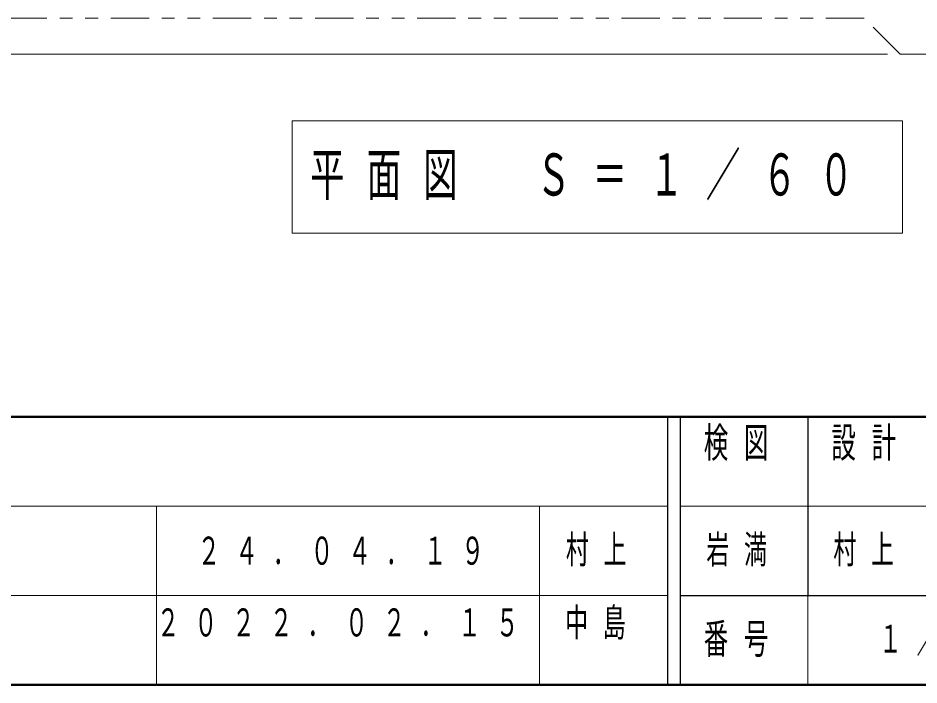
# Model space of a CAD drawing. Units: millimetres on the paper, scale 1:60. Extents: x -385 to 0, y -594 to 267.
# Drawn here: x -294.4 to -223.8, y 0 to 52.2 of the extents above; entities that cross this region are included whole.
import ezdxf

# ---------------------------------------------------------------- set-up
doc = ezdxf.new("R2010")
doc.units = ezdxf.units.MM
doc.linetypes.add('USER3', pattern=[8, 3, -1, 1, -1, 1, -1])
for name, color, linetype, lineweight in [('1_60', 7, 'Continuous', 25), ('NAKAMURA図枠', 7, 'Continuous', 13), ('図面情報', 7, 'Continuous', 13)]:
    doc.layers.add(name, color=color, linetype=linetype, lineweight=lineweight)
doc.styles.add('ＭＳ ゴシック', font='')
doc.styles.get('ＭＳ ゴシック').set_extended_font_data('MS Gothic')

msp = doc.modelspace()

# ---------------------------------------------------------------- linework, layer by layer
at = {"layer": '1_60', "linetype": 'USER3', "lineweight": 13}
for p, q in [((-228.088, 52.234), (-312.632, 52.234)), ((-225.254, 49.4), (-228.088, 52.234)), ((-190.459, 49.4), (-225.254, 49.4))]:
    msp.add_line(p, q, dxfattribs=at)
at = {"layer": '1_60', "lineweight": 13}
for p, q in [((-230.968, 49.4), (-362.273, 49.4)), ((-226.254, 49.4), (-352.273, 49.4)), ((-272.881, 44.189), (-272.881, 35.389)), ((-225.081, 44.189), (-272.881, 44.189)), ((-225.081, 35.389), (-225.081, 44.189)), ((-272.881, 35.389), (-225.081, 35.389))]:
    msp.add_line(p, q, dxfattribs=at)
at = {"layer": 'NAKAMURA図枠', "lineweight": 50}
for p, q in [((-385, 21), (0, 21)), ((-385, 0), (0, 0))]:
    msp.add_line(p, q, dxfattribs=at)
at = {"layer": 'NAKAMURA図枠', "color": 211, "lineweight": 25}
for p, q in [((-243.5, 21), (-243.5, 0)), ((-242.5, 21), (-242.5, 0)), ((-232.5, 21), (-232.5, 7)), ((-242.5, 7), (0, 7))]:
    msp.add_line(p, q, dxfattribs=at)
at = {"layer": 'NAKAMURA図枠'}
for p, q in [((-385, 14), (-243.5, 14)), ((-283.5, 14), (-283.5, 0)), ((-253.5, 14), (-253.5, 0)), ((-242.5, 14), (-187.5, 14)), ((-385, 7), (-243.5, 7)), ((-232.5, 7), (-232.5, 0))]:
    msp.add_line(p, q, dxfattribs=at)

# ---------------------------------------------------------------- texts
at = {"layer": '1_60', "insert": (-271.481, 39.789), "char_height": 3.299, "attachment_point": 4, "style": 'ＭＳ ゴシック'}
msp.add_mtext('\\T1.64;\\W0.6;平面図\u3000Ｓ＝１／６０', dxfattribs=at)
at = {"layer": 'NAKAMURA図枠', "color": 4, "char_height": 2.346, "style": 'ＭＳ ゴシック'}
for s, insert, attachment_point in [('\\T1.64;\\W0.6;検図', (-237.5, 20.167), 2), ('\\T1.64;\\W0.6;設計', (-227.5, 20.167), 2), ('\\T1.64;\\W0.6;番号', (-237.5, 3.5), 5)]:
    msp.add_mtext(s, dxfattribs=dict(at, insert=insert, attachment_point=attachment_point))
at = {"layer": '図面情報', "char_height": 2.199, "style": 'ＭＳ ゴシック'}
for s, insert, attachment_point in [('\\T1.64;\\W0.6;村上', (-248.5, 10.5), 5), ('\\T1.64;\\W0.6;岩満', (-237.5, 10.5), 5), ('\\T1.64;\\W0.6;村上', (-230.5, 10.5), 4), ('\\T1.64;\\W0.6;２４．０４．１９', (-268.5, 10.5), 5), ('\\T1.64;\\W0.6;２０２２．０２．１５', (-283.5, 6), 1), ('\\T1.64;\\W0.6;中島', (-251.5, 6), 1), ('\\T1.64;\\W0.6;１／３', (-222.5, 3.5), 5)]:
    msp.add_mtext(s, dxfattribs=dict(at, insert=insert, attachment_point=attachment_point))

doc.saveas('drawing.dxf')
